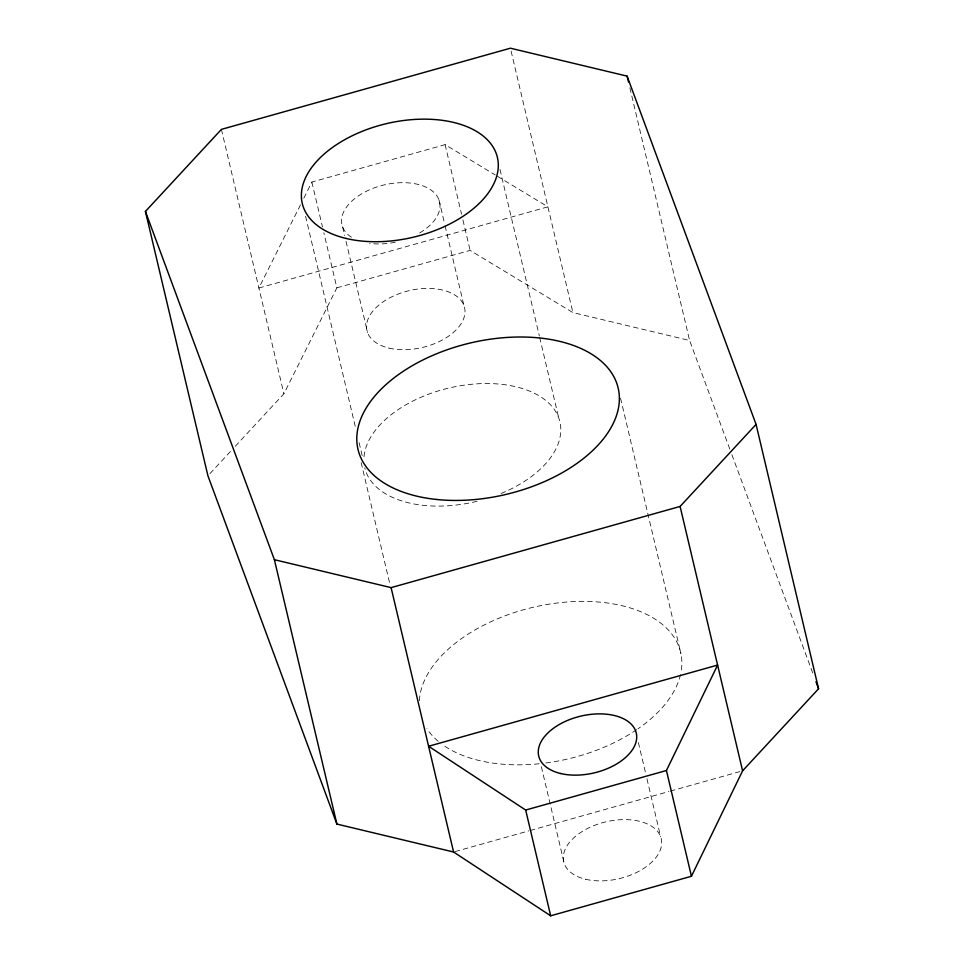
<?xml version="1.0" encoding="UTF-8"?>
<svg xmlns="http://www.w3.org/2000/svg" width="964" height="964" viewBox="0 0 964 964"><rect width="100%" height="100%" fill="white"/><g stroke="black" fill="none" stroke-linecap="round" stroke-linejoin="round"><path stroke-width="0.72" stroke-dasharray="4.82 3.62" d="M300.467 204.862L258.894 288.007L547.913 206.826L496.508 175.737M303.829 198.162L311.866 182.063L445.115 144.636L495.231 174.954M235.276 446.272L283.898 393.758L336.87 287.814L323.856 232.77M209.947 473.625L231.227 450.646M336.87 287.814L470.107 250.387L572.905 312.577L689.609 340.509L729.808 449.079M455.032 851.598L528.73 830.896M530.176 830.498L668.896 791.528M670.341 791.119L739.713 771.634M731.893 454.719L813.351 674.679M629.878 87.82L689.609 340.509M620.539 398.192L680.958 653.809M511.101 51.116L572.905 312.577M638.385 742.569L645.579 772.995M646.952 778.779L660.641 836.728M499.979 169.447L539.346 335.966M539.683 337.424L558.674 417.761M445.115 144.636L461.551 214.177M462.925 219.973L470.107 250.387M438.945 199.789L444.766 224.407M445.103 225.865L463.937 305.54M541.37 766.729L564.314 863.792M342.606 226.841L344.666 235.541M346.028 241.325L367.609 332.592M311.866 182.063L322.482 226.974M305.576 216.261L355.644 428.064M359.102 442.669L362.211 455.815M361.163 462.636L390.167 585.329M221.407 129.381L283.898 393.758M364.018 456.731A100.232 58.346 -13.3 0 1 453.297 387.058A100.232 58.346 -13.3 0 1 558.036 416.159A100.232 58.346 -13.3 0 1 499.147 494.267M477.096 501.28A100.232 58.346 -13.3 0 1 364.802 467.902M419.364 700.695A133.647 77.795 -13.3 0 1 560.915 602.572A133.647 77.795 -13.3 0 1 680.837 673.053M680.512 674.559A133.647 77.795 -13.3 0 1 637.963 728.808M636.734 729.652A133.647 77.795 -13.3 0 1 545.094 763.078M539.105 763.765A133.647 77.795 -13.3 0 1 442.886 744.919M438.198 741.292A133.647 77.795 -13.3 0 1 426.907 728.664M351.426 237.204A50.116 29.173 -13.3 0 1 361.958 193.656A50.116 29.173 -13.3 0 1 431.245 190.197A50.116 29.173 -13.3 0 1 418.014 233.878M395.3 242.193A50.116 29.173 -13.3 0 1 369.525 243.362M388.914 348.076A50.116 29.173 -13.3 0 0 464.937 313.119A50.116 29.173 -13.3 0 0 393.469 296.008A50.116 29.173 -13.3 0 0 388.914 348.076M585.618 879.264A50.116 29.173 -13.3 0 0 661.641 844.307A50.116 29.173 -13.3 0 0 590.173 827.208A50.116 29.173 -13.3 0 0 585.618 879.264"/><path stroke-width="1.45" d="M691.441 876.264L666.437 770.513L717.602 665.076L428.594 746.256L525.681 810.049L550.673 915.8L691.441 876.264L742.593 770.826L818.569 688.778L756.077 424.401L627.106 76.132L510.414 48.2L221.407 129.381L145.431 211.429L207.923 475.806L336.894 824.075L453.586 852.007L550.673 915.8M145.431 211.429L274.391 559.698L391.095 587.63L680.102 506.449L756.077 424.401M525.681 810.049L666.437 770.513M815.966 681.729L818.569 688.778M627.106 76.132L628.492 81.976M680.102 506.449L742.593 770.826M391.095 587.63L453.586 852.007M274.391 559.698L336.894 824.075M346.124 238.457A100.232 58.346 -13.3 0 0 498.171 168.531A100.232 58.346 -13.3 0 0 355.246 134.321A100.232 58.346 -13.3 0 0 346.124 238.457M436.246 499.436A133.647 77.795 -13.3 0 0 618.466 389.432A133.647 77.795 -13.3 0 0 409.543 367.308A133.647 77.795 -13.3 0 0 436.246 499.436M560.614 773.514A50.116 29.173 -13.3 0 0 636.638 738.557A50.116 29.173 -13.3 0 0 565.181 721.458A50.116 29.173 -13.3 0 0 560.614 773.514"/></g></svg>
